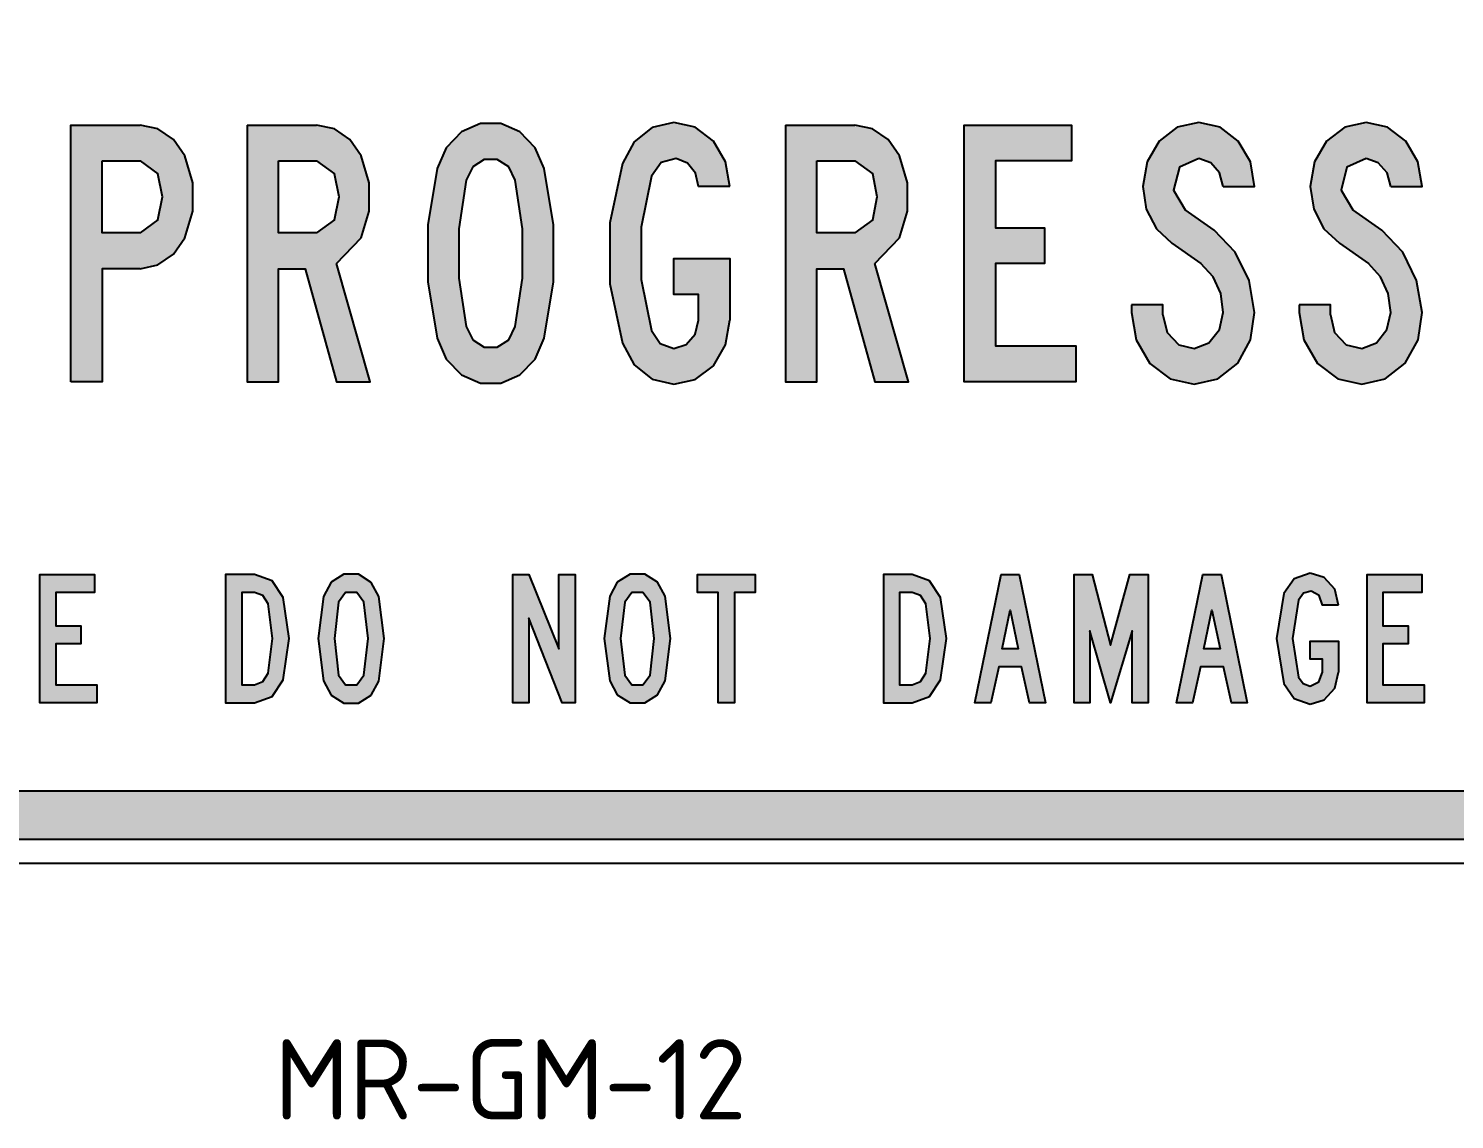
# Model space of a CAD drawing. Header units: millimetres. Extents: x 83 to 303, y 129 to 265.
# Drawn here: x 163.1 to 252, y 128.7 to 196.6 of the extents above; entities that cross this region are included whole.
import ezdxf

# ---------------------------------------------------------------- set-up
doc = ezdxf.new("R2010")
doc.units = ezdxf.units.MM
for name, color, linetype in [('L18', 4, 'Continuous'), ('L25', 1, 'Continuous'), ('L35', 3, 'Continuous'), ('T25', 1, 'Continuous')]:
    doc.layers.add(name, color=color, linetype=linetype)
doc.styles.add('iso', font='iso3098b.shx')

msp = doc.modelspace()

# ---------------------------------------------------------------- hatches: boundary and pattern name
at = {"layer": 'L25'}
h = msp.add_hatch(color=256, dxfattribs=at)
edge = h.paths.add_edge_path(flags=16)
edge.add_line((87.54263046863777, 154.6176129990078), (87.54263046863784, 254.6176129990077))
edge.add_arc((93.04263046863785, 254.6176129990077), 5.500000000000014, 90.00000000000023, 180, ccw=False)
edge.add_line((93.04263046863784, 260.1176129990077), (293.0426304686379, 260.1176129990077))
edge.add_arc((293.0426304686378, 254.6176129990076), 5.500000000000114, 6.252776074688882e-13, 89.99999999999937, ccw=False)
edge.add_line((298.5426304686379, 254.6176129990076), (298.5426304686377, 154.6176129990077))
edge.add_arc((293.0426304686376, 154.6176129990077), 5.500000000000057, 270.0000000000006, 359.9999999999997, ccw=False)
edge.add_line((293.0426304686377, 149.1176129990077), (93.04263046863775, 149.1176129990078))
edge.add_arc((93.04263046863777, 154.6176129990078), 5.500000000000028, 180, 269.9999999999999, ccw=False)
edge = h.paths.add_edge_path()
edge.add_line((84.54263046863777, 154.6176129990078), (84.54263046863784, 254.6176129990077))
edge.add_arc((93.04263046863784, 254.6176129990077), 8.5, 90, 180, ccw=False)
edge.add_line((93.04263046863784, 263.1176129990077), (293.0426304686379, 263.1176129990077))
edge.add_arc((293.0426304686379, 254.6176129990077), 8.5, -2.2737367544323206e-13, 90, ccw=False)
edge.add_line((301.5426304686379, 254.6176129990077), (301.5426304686377, 154.6176129990077))
edge.add_arc((293.0426304686377, 154.6176129990077), 8.5, -90, 0, ccw=False)
edge.add_line((293.0426304686377, 146.1176129990077), (93.04263046863775, 146.1176129990078))
edge.add_arc((93.04263046863775, 154.6176129990077), 8.499999999999972, 179.9999999999998, 270, ccw=False)
h = msp.add_hatch(color=256, dxfattribs=at)
h.paths.add_polyline_path([(221.4384101840446, 174.6375735026327), (221.4384101840446, 190.6321467019333), (228.1245474408174, 190.6321467019333), (228.1245474408174, 188.3937757243138), (223.3870244008072, 188.3937757243138), (223.3870244008072, 184.2357662060174), (226.4512021468688, 184.2357662060174), (226.4512021468688, 181.9973952283978), (223.3870244008072, 181.9973952283978), (223.3870244008072, 176.8759444802522), (228.3998163636315, 176.8759444802522), (228.3998163636315, 174.6375735026327)])
h.paths.add_polyline_path([(193.4623949233115, 178.0784350378084), (193.9115179026396, 181.0991492697414), (193.9115179026396, 184.1705709348246), (193.4623949233115, 187.1912851667577), (193.0567354581118, 188.0170919351998), (192.3468313940124, 188.4879466715923), (191.5210246255702, 188.4879466715923), (190.8111205614709, 188.0170919351998), (190.4054610962712, 187.1912851667577), (189.956338116943, 184.1705709348246), (189.956338116943, 181.0991492697414), (190.4054610962712, 178.0784350378084), (190.8111205614709, 177.2526282693662), (191.5210246255702, 176.7817735329737), (192.3468313940124, 176.7817735329737), (193.0567354581118, 177.2526282693662)], flags=16)
h.paths.add_polyline_path([(195.273374678667, 177.3540431356661), (195.8528882003808, 180.8528560230131), (195.8528882003808, 184.4168641815529), (195.273374678667, 187.9156770688999), (194.7011050759747, 189.2195824927559), (193.7593956031897, 190.1975115606479), (192.5713928836765, 190.7190737301903), (191.2964631359062, 190.7190737301903), (190.1157043354143, 190.1975115606479), (189.166750943608, 189.2195824927559), (188.5944813409156, 187.9156770688999), (188.0149678192018, 184.4168641815529), (188.0149678192018, 180.8528560230131), (188.5944813409156, 177.3540431356661), (189.166750943608, 176.0501377118101), (190.1157043354143, 175.0722086439181), (191.2964631359062, 174.5506464743757), (192.5713928836765, 174.5506464743757), (193.7593956031897, 175.0722086439181), (194.7011050759747, 176.0501377118101)])
h.paths.add_polyline_path([(170.0862682411815, 181.6714188724338), (171.1945878514591, 181.9104682001408), (172.1652730003297, 182.5769087501116), (172.8679331454077, 183.5983013321322), (173.3677635578859, 185.2716466260808), (173.3677635578859, 187.0391628673078), (172.8679331454077, 188.7125081612564), (172.1652730003297, 189.7339007432769), (171.1945878514591, 190.4003412932477), (170.0862682411815, 190.6321467019333), (165.7688925044138, 190.6321467019333), (165.7688925044138, 174.6375735026327), (167.7175067211764, 174.6375735026327), (167.7175067211764, 181.6714188724338)])
h.paths.add_polyline_path([(215.8750803755922, 181.9973952283978), (217.4035472891123, 183.5983013321322), (217.9033777015905, 185.2716466260808), (217.9033777015905, 187.0391628673078), (217.4035472891123, 188.7125081612564), (216.7008871440343, 189.7339007432769), (215.7302019951638, 190.4003412932477), (214.6218823848861, 190.6321467019333), (210.3045066481184, 190.6321467019333), (210.3045066481184, 174.6375735026327), (212.253120864881, 174.6375735026327), (212.253120864881, 181.6714188724338), (213.9264661588296, 181.6714188724338), (215.8750803755922, 174.6375735026327), (217.9613290537618, 174.6375735026327)])
h.paths.add_polyline_path([(215.7374459141852, 184.7138648614312), (214.6218823848861, 183.9170337690748), (212.253120864881, 183.9170337690748), (212.253120864881, 188.3937757243138), (214.6218823848861, 188.3937757243138), (215.7374459141852, 187.5969446319573), (216.0199587560207, 186.1554047466942)], flags=16)
h.paths.add_polyline_path([(206.8274255178357, 186.7928696205794), (204.8788113010731, 186.7928696205794), (204.6977133255375, 187.625920308043), (204.1906389940379, 188.2633851819282), (203.48797884896, 188.5531419427851), (202.5535132951965, 188.2996047770353), (201.9522680164185, 187.437578413486), (201.3148031425333, 184.264741882103), (201.3148031425333, 181.004978322463), (201.9522680164185, 177.83214179108), (202.4955619430251, 177.0135789416593), (203.350344387553, 176.7165782617809), (204.1109558848023, 176.9556275894879), (204.6687376494518, 177.6003363823945), (204.8788113010731, 178.4768505839866), (204.8788113010731, 180.0777566877209), (203.350344387553, 180.0777566877209), (203.350344387553, 182.3161276653404), (206.8274255178357, 182.3161276653404), (206.8274255178357, 178.4768505839866), (206.5666444330645, 176.941139751445), (205.8132768548366, 175.637234327589), (204.6832254874947, 174.7752079640398), (203.350344387553, 174.4782072841614), (202.0029754495684, 174.7896958020826), (200.8729240822265, 175.6951856797604), (200.1485321800843, 177.0353106987235), (199.3661889257707, 180.7297093996489), (199.3661889257707, 184.5400108049171), (200.1485321800843, 188.2344095058425), (200.8729240822265, 189.5745345248056), (202.0029754495684, 190.4800244024834), (203.350344387553, 190.7915129204046), (204.6832254874947, 190.4945122405262), (205.8132768548366, 189.632485876977), (206.5666444330645, 188.328580453121)])
h.paths.add_polyline_path([(182.3284913873853, 181.9973952283978), (183.8642022199268, 183.5983013321322), (184.3567887133836, 185.2716466260808), (184.3567887133836, 187.0391628673078), (183.8642022199268, 188.7125081612564), (183.1615420748489, 189.7339007432769), (182.1908569259783, 190.4003412932477), (181.0752933966792, 190.6321467019333), (176.7651615789329, 190.6321467019333), (176.7651615789329, 174.6375735026327), (178.7137757956955, 174.6375735026327), (178.7137757956955, 181.6714188724338), (180.3798771706227, 181.6714188724338), (182.3284913873853, 174.6375735026327), (184.4219839845763, 174.6375735026327)])
h.paths.add_polyline_path([(182.1908569259783, 184.7138648614312), (181.0752933966792, 183.9170337690748), (178.7137757956955, 183.9170337690748), (178.7137757956955, 188.3937757243138), (181.0752933966792, 188.3937757243138), (182.1908569259783, 187.5969446319573), (182.4806136868351, 186.1554047466942)], flags=16)
h.paths.add_polyline_path([(171.1945878514591, 184.7138648614312), (170.0862682411815, 183.9170337690748), (167.7175067211764, 183.9170337690748), (167.7175067211764, 188.3937757243138), (170.0862682411815, 188.3937757243138), (171.1945878514591, 187.5969446319573), (171.4843446123161, 186.1554047466942)], flags=16)
h.paths.add_polyline_path([(244.2639990205464, 178.7955830209292), (244.2639990205464, 179.4330478948143), (242.3153848037838, 179.4330478948143), (242.3153848037838, 178.9549492394005), (242.6051415646407, 177.2381404313233), (243.4526800901471, 175.7821127080175), (244.720365918896, 174.8114275591469), (246.212613237309, 174.4782072841614), (247.6831287986577, 174.8186714781683), (248.921838951321, 175.7966005460603), (249.7259139626989, 177.2526282693662), (249.9722072094272, 178.9549492394005), (249.6317430154204, 180.9470269702916), (248.7697166518711, 182.7072992924972), (247.4658112280151, 184.0763999875461), (245.6548314726595, 185.3513297353164), (244.9231956514958, 186.5755520499368), (245.2926355215884, 187.9953601781355), (246.4951260791445, 188.5531419427851), (247.241249738351, 188.2851169389924), (247.7917875839791, 187.6548959841287), (248.0235929926646, 186.7928696205794), (249.9722072094272, 186.7928696205794), (249.711426124656, 188.328580453121), (248.9580585464281, 189.632485876977), (247.8280071790862, 190.4945122405262), (246.4951260791445, 190.7915129204046), (245.1550010601813, 190.4945122405262), (244.0249496928394, 189.632485876977), (243.2715821146115, 188.328580453121), (243.0108010298403, 186.7928696205794), (243.228118600483, 185.3947932494449), (243.8583395553468, 184.1705709348246), (244.8217807851959, 183.2723249761682), (246.6327605405515, 181.9973952283978), (247.3861281187794, 181.1788323789771), (247.8642267741933, 180.1284641208709), (248.0235929926646, 178.9549492394005), (247.7845436649577, 177.8828492242299), (247.1325909530296, 177.0642863748092), (246.212613237309, 176.7165782617809), (245.2491720074598, 176.9338958324236), (244.5247801053176, 177.7017512486944)])
h.paths.add_polyline_path([(233.8255117106768, 178.7955830209292), (233.8255117106768, 179.4330478948143), (231.8768974939142, 179.4330478948143), (231.8768974939142, 178.9549492394005), (232.1666542547711, 177.2381404313233), (233.0141927802775, 175.7821127080175), (234.2818786090264, 174.8114275591469), (235.7741259274394, 174.4782072841614), (237.2446414887881, 174.8186714781683), (238.4833516414513, 175.7966005460603), (239.2874266528292, 177.2526282693662), (239.5337198995576, 178.9549492394005), (239.1932557055507, 180.9470269702916), (238.3312293420015, 182.7072992924972), (237.0273239181455, 184.0763999875461), (235.2163441627899, 185.3513297353164), (234.4847083416262, 186.5755520499368), (234.8541482117188, 187.9953601781355), (236.0566387692749, 188.5531419427851), (236.8027624284814, 188.2851169389924), (237.3533002741095, 187.6548959841287), (237.585105682795, 186.7928696205794), (239.5337198995576, 186.7928696205794), (239.2729388147864, 188.328580453121), (238.5195712365584, 189.632485876977), (237.3895198692166, 190.4945122405262), (236.0566387692749, 190.7915129204046), (234.7165137503117, 190.4945122405262), (233.5864623829698, 189.632485876977), (232.8330948047419, 188.328580453121), (232.5723137199707, 186.7928696205794), (232.7896312906134, 185.3947932494449), (233.4198522454771, 184.1705709348246), (234.3832934753263, 183.2723249761682), (236.1942732306819, 181.9973952283978), (236.9476408089098, 181.1788323789771), (237.4257394643237, 180.1284641208709), (237.585105682795, 178.9549492394005), (237.3460563550881, 177.8828492242299), (236.69410364316, 177.0642863748092), (235.7741259274394, 176.7165782617809), (234.8106846975902, 176.9338958324236), (234.086292795448, 177.7017512486944)])
h = msp.add_hatch(color=256, dxfattribs=at)
h.paths.add_polyline_path([(155.0406484336873, 157.9838036723827), (154.0482315277524, 157.9838036723827), (154.5480619402306, 160.388784787495)], flags=16)
h.paths.add_polyline_path([(147.0288739959942, 154.6298691654642), (147.0288739959942, 162.6271557651145), (150.4335159360627, 162.6271557651145), (150.4335159360627, 161.504348316794), (148.0212909019291, 161.504348316794), (148.0212909019291, 159.4253435576458), (149.5787334915348, 159.4253435576458), (149.5787334915348, 158.3097800283468), (148.0212909019291, 158.3097800283468), (148.0212909019291, 155.7454326947633), (150.5711503974697, 155.7454326947633), (150.5711503974697, 154.6298691654642)])
h.paths.add_polyline_path([(141.7045935152487, 154.6298691654642), (141.7045935152487, 162.6271557651145), (142.6970104211836, 162.6271557651145), (142.6970104211836, 155.7454326947633), (145.2541138357457, 155.7454326947633), (145.2541138357457, 154.6298691654642)])
h.paths.add_polyline_path([(137.0902170986027, 161.504348316794), (138.2999515751802, 161.504348316794), (138.8649772588512, 161.1059327706158), (138.8649772588512, 159.6643928853527), (138.2999515751802, 159.2659773391745), (137.0902170986027, 159.2659773391745)], flags=16)
h.paths.add_polyline_path([(176.4174534659046, 155.7526766137846), (177.2070406392397, 155.7526766137846), (177.7430906468249, 155.9555063463845), (178.069067002789, 156.4698245969055), (178.344335925603, 158.6285124652893), (178.069067002789, 160.7944442526946), (177.7430906468249, 161.3087625032156), (177.2070406392397, 161.5115922358154), (176.4174534659046, 161.5115922358154)], flags=16)
h.paths.add_polyline_path([(175.410548721927, 154.6298691654642), (177.2070406392397, 154.6298691654642), (178.3081163304959, 155.0282847116424), (179.0035325565524, 156.0714090507272), (179.3802163456664, 158.6285124652893), (179.0035325565524, 161.1928597988728), (178.3153602495173, 162.2359841379577), (177.2070406392397, 162.6343996841359), (175.410548721927, 162.6343996841359)])
h.paths.add_polyline_path([(163.8420100447155, 154.6298691654642), (163.8420100447155, 162.6271557651145), (167.2466519847839, 162.6271557651145), (167.2466519847839, 161.504348316794), (164.8344269506503, 161.504348316794), (164.8344269506503, 159.4253435576458), (166.3991134592775, 159.4253435576458), (166.3991134592775, 158.3097800283468), (164.8344269506503, 158.3097800283468), (164.8344269506503, 155.7454326947633), (167.3915303652124, 155.7454326947633), (167.3915303652124, 154.6298691654642)])
h.paths.add_polyline_path([(152.3459105577182, 154.6298691654642), (153.9830362565596, 162.6271557651145), (155.1130876239015, 162.6271557651145), (156.750213322743, 154.6298691654642), (155.7505524977867, 154.6298691654642), (155.25796600433, 156.8682401430837), (153.8381578761312, 156.8682401430837), (153.338327463653, 154.6298691654642)])
h.paths.add_polyline_path([(201.8725849071828, 156.3539218925627), (202.1261220729326, 158.6357563843108), (201.8725849071828, 160.9103469570374), (201.4234619278546, 161.504348316794), (200.7280457017981, 161.504348316794), (200.2861666414913, 160.9103469570374), (200.0253855567201, 158.6357563843108), (200.2861666414913, 156.3539218925627), (200.7280457017981, 155.7599205328061), (201.4234619278546, 155.7599205328061)], flags=16)
h.paths.add_polyline_path([(202.8070504609463, 155.9917259414916), (203.1402707359317, 158.6357563843108), (202.8070504609463, 161.2725429081085), (202.3361957245538, 162.1418131906792), (201.5321207131759, 162.6416436031573), (200.6193869164767, 162.6416436031573), (199.8225558241203, 162.1418131906792), (199.3517010877278, 161.2725429081085), (199.011236893721, 158.6357563843108), (199.3517010877278, 155.9917259414916), (199.8225558241203, 155.1224556589209), (200.6193869164767, 154.6226252464428), (201.5321207131759, 154.6226252464428), (202.3361957245538, 155.1224556589209)])
h.paths.add_polyline_path([(193.3030287048402, 154.6298691654642), (193.3030287048402, 162.6343996841359), (194.3099334488179, 162.6343996841359), (196.1788645563448, 157.9910475914042), (196.1788645563448, 162.6343996841359), (197.193013219344, 162.6343996841359), (197.193013219344, 154.6298691654642), (196.3961821269875, 154.6298691654642), (194.3099334488179, 159.9106861320811), (194.3099334488179, 154.6298691654642)])
h.paths.add_polyline_path([(184.0308123574195, 156.3466779735413), (184.2915934421908, 158.6285124652893), (184.0308123574195, 160.9103469570374), (183.5889332971128, 161.504348316794), (182.8935170710562, 161.504348316794), (182.4516380107495, 160.9103469570374), (182.1908569259783, 158.6285124652893), (182.4516380107495, 156.3466779735413), (182.8935170710562, 155.7526766137846), (183.5889332971128, 155.7526766137846)], flags=16)
h.paths.add_polyline_path([(184.965277911183, 155.9844820224702), (185.2984981861685, 158.6285124652893), (184.965277911183, 161.2652989890871), (184.4944231747906, 162.1345692716577), (183.6975920824341, 162.6416436031573), (182.7848582857349, 162.6416436031573), (181.9880271933784, 162.1418131906792), (181.517172456986, 161.2652989890871), (181.1839521820006, 158.6285124652893), (181.517172456986, 155.9917259414916), (181.9880271933784, 155.1152117398995), (182.7848582857349, 154.6153813274213), (183.6975920824341, 154.6153813274213), (184.4944231747906, 155.1152117398995)])
h.paths.add_polyline_path([(228.2839136592887, 154.6298691654642), (228.2839136592887, 162.6343996841359), (229.421208945652, 162.6343996841359), (230.5585042320153, 158.2300969191111), (231.7682387085928, 162.6343996841359), (232.9055339949561, 162.6343996841359), (232.9055339949561, 154.6298691654642), (231.9058731699999, 154.6298691654642), (231.9058731699999, 159.1138550397246), (230.5585042320153, 154.6298691654642), (229.2763305652236, 159.1138550397246), (229.2763305652236, 154.6298691654642)])
h.paths.add_polyline_path([(224.7995886099845, 157.9910475914042), (223.8071717040497, 157.9910475914042), (224.3070021165278, 160.3960287065164)], flags=16)
h.paths.add_polyline_path([(222.097606814994, 154.6298691654642), (223.7347325138354, 162.6343996841359), (224.8720278001988, 162.6343996841359), (226.5091534990402, 154.6298691654642), (225.5094926740839, 154.6298691654642), (225.0169061806272, 156.8754840621051), (223.589854133407, 156.8754840621051), (223.0972676399503, 154.6298691654642)])
h.paths.add_polyline_path([(217.4107912081337, 155.7526766137846), (218.1931344624473, 155.7526766137846), (218.7219405510112, 155.9555063463845), (219.0479169069752, 156.4698245969055), (219.3159419107678, 158.6357563843108), (219.0479169069752, 160.7944442526946), (218.7219405510112, 161.3087625032156), (218.1931344624473, 161.5115922358154), (217.4107912081337, 161.5115922358154)], flags=16)
h.paths.add_polyline_path([(216.4183743021989, 154.6298691654642), (218.1931344624473, 154.6298691654642), (219.2869662346821, 155.0282847116424), (219.9678946226958, 156.0714090507272), (220.3445784118098, 158.6357563843108), (219.9678946226958, 161.1928597988728), (219.2869662346821, 162.2359841379577), (218.1931344624473, 162.6343996841359), (216.4183743021989, 162.6343996841359)])
h.paths.add_polyline_path([(206.1175214537363, 154.6298691654642), (206.1175214537363, 161.5115922358154), (204.8208599489017, 161.5115922358154), (204.8208599489017, 162.6343996841359), (208.4210877025486, 162.6343996841359), (208.4210877025486, 161.5115922358154), (207.124426197714, 161.5115922358154), (207.124426197714, 154.6298691654642)])
h.paths.add_polyline_path([(246.5458335122944, 154.6298691654642), (246.5458335122944, 162.6343996841359), (249.9577193713843, 162.6343996841359), (249.9577193713843, 161.5115922358154), (247.5382504182293, 161.5115922358154), (247.5382504182293, 159.4325874766672), (249.1029369268565, 159.4325874766672), (249.1029369268565, 158.3097800283468), (247.5382504182293, 158.3097800283468), (247.5382504182293, 155.7526766137846), (250.1025977518128, 155.7526766137846), (250.1025977518128, 154.6298691654642)])
h.paths.add_polyline_path([(237.3822759501952, 157.9910475914042), (236.3826151252389, 157.9910475914042), (236.882445537717, 160.3960287065164)], flags=16)
h.paths.add_polyline_path([(234.6802941552046, 154.6298691654642), (236.3101759350247, 162.6343996841359), (237.447471221388, 162.6343996841359), (239.0845969202294, 154.6298691654642), (238.0921800142945, 154.6298691654642), (237.5923496018164, 156.8754840621051), (236.1725414736176, 156.8754840621051), (235.6727110611395, 154.6298691654642)])
h.paths.add_polyline_path([(138.2999515751802, 158.1504138098755), (137.0902170986027, 158.1504138098755), (137.0902170986027, 154.6298691654642), (136.0978001926678, 154.6298691654642), (136.0978001926678, 162.6271557651145), (138.2999515751802, 162.6271557651145), (139.1257583436224, 162.3663746803433), (139.719759703379, 161.6637145352653), (140.0022725452145, 160.388784787495), (139.719759703379, 159.1066111207032), (139.1257583436224, 158.4039509756252)])
h.paths.add_polyline_path([(159.5173903889263, 156.7088739246124), (159.5173903889263, 157.027606361555), (158.5177295639701, 157.027606361555), (158.5177295639701, 156.788557033848), (158.7857545677627, 155.6657495855276), (159.5101464699049, 154.8399428170854), (160.5098072948612, 154.5501860562285), (161.4877363627532, 154.8471867361069), (162.1903965078311, 155.672993504549), (162.4222019165167, 156.788557033848), (162.0600059654455, 158.2445847571539), (161.1472721687464, 159.3456604484101), (160.2272944530257, 159.9831253222953), (159.8506106639117, 160.5988584391162), (160.0389525584687, 161.3087625032156), (160.6474417562682, 161.5840314260297), (161.1907356828749, 161.316006422237), (161.4297850105818, 160.7075172244375), (162.4222019165167, 160.7075172244375), (162.1903965078311, 161.7071780493938), (161.5384437959031, 162.4388138705575), (160.6474417562682, 162.7068388743501), (159.7636836356546, 162.4388138705575), (159.1117309237266, 161.7071780493938), (158.8726815960197, 160.7075172244375), (159.1189748427481, 159.686124642417), (159.7999032307618, 158.9472449022319), (160.7198809464824, 158.3097800283468), (161.2486870350462, 157.6505833973973), (161.4297850105818, 156.788557033848), (161.1617600067892, 156.0207016175773), (160.5098072948612, 155.6657495855276), (159.8071471497832, 155.9410185083416)])
h.paths.add_polyline_path([(244.771073352046, 160.714761143459), (243.7714125270897, 160.714761143459), (243.5685827944899, 161.3087625032156), (243.0615084629903, 161.5912753450511), (242.5906537265978, 161.4681287216869), (242.2791652086767, 161.0334935804015), (241.9097253385841, 158.6357563843108), (242.2791652086767, 156.2307752691985), (242.5544341314907, 155.8251158039989), (242.9963131917975, 155.672993504549), (243.5468510374256, 155.9337745893202), (243.7714125270897, 156.5495077061411), (243.7714125270897, 157.353582717519), (242.9963131917975, 157.353582717519), (242.9963131917975, 158.469146246818), (244.771073352046, 158.469146246818), (244.771073352046, 156.5495077061411), (244.532024024339, 155.5498468811848), (243.880071312411, 154.8182110600212), (242.9963131917975, 154.5501860562285), (241.9966523668412, 154.9051380882782), (241.359187492956, 155.8323597230203), (240.9100645136278, 158.6357563843108), (241.359187492956, 161.4319091265798), (241.9966523668412, 162.3591307613218), (242.9963131917975, 162.7140827933715), (243.880071312411, 162.4460577895789), (244.532024024339, 161.7144219684153)])

# ---------------------------------------------------------------- linework, layer by layer
at = {"layer": 'L18'}
for points in [[(84.54263046863777, 154.6176129990078), (84.54263046863784, 254.6176129990077, -0.4142135623730951), (93.04263046863784, 263.1176129990077), (293.0426304686379, 263.1176129990077, -0.414213562373098), (301.5426304686379, 254.6176129990077), (301.5426304686377, 154.6176129990077, -0.4142135623730951), (293.0426304686377, 146.1176129990077), (93.04263046863775, 146.1176129990078, -0.4142135623730951)], [(87.54263046863777, 154.6176129990078), (87.54263046863784, 254.6176129990077, -0.4142135623730935), (93.04263046863784, 260.1176129990077), (293.0426304686379, 260.1176129990077, -0.414213562373089), (298.5426304686379, 254.6176129990076), (298.5426304686377, 154.6176129990077, -0.4142135623730905), (293.0426304686377, 149.1176129990077), (93.04263046863775, 149.1176129990078, -0.4142135623730943)]]:
    msp.add_lwpolyline(points, format="xyb", close=True, dxfattribs=at)
for points in [[(165.7688925044138, 174.6375735026327), (165.7688925044138, 190.6321467019333), (170.0862682411815, 190.6321467019333)], [(172.8679331454077, 188.7125081612564), (172.1652730003297, 189.7339007432769), (171.1945878514591, 190.4003412932477), (170.0862682411815, 190.6321467019333)], [(176.7651615789329, 190.6321467019333), (176.7651615789329, 174.6375735026327), (178.7137757956955, 174.6375735026327), (178.7137757956955, 181.6714188724338), (180.3798771706227, 181.6714188724338), (182.3284913873853, 174.6375735026327), (184.4219839845763, 174.6375735026327), (182.3284913873853, 181.9973952283978)], [(176.7651615789329, 190.6321467019333), (181.0752933966792, 190.6321467019333)], [(183.8642022199268, 188.7125081612564), (183.1615420748489, 189.7339007432769), (182.1908569259783, 190.4003412932477), (181.0752933966792, 190.6321467019333)], [(195.273374678667, 177.3540431356661), (195.8528882003808, 180.8528560230131), (195.8528882003808, 184.4168641815529), (195.273374678667, 187.9156770688999), (194.7011050759747, 189.2195824927559), (193.7593956031897, 190.1975115606479), (192.5713928836765, 190.7190737301903), (191.2964631359062, 190.7190737301903), (190.1157043354143, 190.1975115606479), (189.166750943608, 189.2195824927559), (188.5944813409156, 187.9156770688999), (188.0149678192018, 184.4168641815529), (188.0149678192018, 180.8528560230131), (188.5944813409156, 177.3540431356661), (189.166750943608, 176.0501377118101), (190.1157043354143, 175.0722086439181), (191.2964631359062, 174.5506464743757), (192.5713928836765, 174.5506464743757), (193.7593956031897, 175.0722086439181), (194.7011050759747, 176.0501377118101), (195.273374678667, 177.3540431356661), (195.273374678667, 177.3540431356661)], [(203.350344387553, 190.7915129204046), (202.0029754495684, 190.4800244024834), (200.8729240822265, 189.5745345248056), (200.1485321800843, 188.2344095058425)], [(206.8274255178357, 186.7928696205794), (206.5666444330645, 188.328580453121), (205.8132768548366, 189.632485876977), (204.6832254874947, 190.4945122405262), (203.350344387553, 190.7915129204046)], [(210.3045066481184, 190.6321467019333), (210.3045066481184, 174.6375735026327), (212.253120864881, 174.6375735026327), (212.253120864881, 181.6714188724338), (213.9264661588296, 181.6714188724338), (215.8750803755922, 174.6375735026327), (217.9613290537618, 174.6375735026327), (215.8750803755922, 181.9973952283978)], [(210.3045066481184, 190.6321467019333), (214.6218823848861, 190.6321467019333)], [(217.4035472891123, 188.7125081612564), (216.7008871440343, 189.7339007432769), (215.7302019951638, 190.4003412932477), (214.6218823848861, 190.6321467019333)], [(221.4384101840446, 174.6375735026327), (221.4384101840446, 190.6321467019333), (228.1245474408174, 190.6321467019333), (228.1245474408174, 188.3937757243138), (223.3870244008072, 188.3937757243138), (223.3870244008072, 184.2357662060174), (226.4512021468688, 184.2357662060174), (226.4512021468688, 181.9973952283978), (223.3870244008072, 181.9973952283978), (223.3870244008072, 176.8759444802522), (228.3998163636315, 176.8759444802522), (228.3998163636315, 174.6375735026327), (221.4384101840446, 174.6375735026327), (221.4384101840446, 174.6375735026327)], [(237.585105682795, 186.7928696205794), (239.5337198995576, 186.7928696205794), (239.2729388147864, 188.328580453121), (238.5195712365584, 189.632485876977), (237.3895198692166, 190.4945122405262), (236.0566387692749, 190.7915129204046), (234.7165137503117, 190.4945122405262), (233.5864623829698, 189.632485876977), (232.8330948047419, 188.328580453121), (232.5723137199707, 186.7928696205794), (232.7896312906134, 185.3947932494449), (233.4198522454771, 184.1705709348246), (234.3832934753263, 183.2723249761682), (236.1942732306819, 181.9973952283978)], [(248.0235929926646, 186.7928696205794), (249.9722072094272, 186.7928696205794), (249.711426124656, 188.328580453121), (248.9580585464281, 189.632485876977), (247.8280071790862, 190.4945122405262), (246.4951260791445, 190.7915129204046), (245.1550010601813, 190.4945122405262), (244.0249496928394, 189.632485876977), (243.2715821146115, 188.328580453121), (243.0108010298403, 186.7928696205794), (243.228118600483, 185.3947932494449), (243.8583395553468, 184.1705709348246), (244.8217807851959, 183.2723249761682), (246.6327605405515, 181.9973952283978)], [(167.7175067211764, 188.3937757243138), (170.0862682411815, 188.3937757243138), (171.1945878514591, 187.5969446319573)], [(171.1945878514591, 184.7138648614312), (170.0862682411815, 183.9170337690748), (167.7175067211764, 183.9170337690748), (167.7175067211764, 188.3937757243138)], [(172.8679331454077, 183.5983013321322), (173.3677635578859, 185.2716466260808), (173.3677635578859, 187.0391628673078), (172.8679331454077, 188.7125081612564)], [(178.7137757956955, 188.3937757243138), (181.0752933966792, 188.3937757243138), (182.1908569259783, 187.5969446319573)], [(182.1908569259783, 184.7138648614312), (181.0752933966792, 183.9170337690748), (178.7137757956955, 183.9170337690748), (178.7137757956955, 188.3937757243138)], [(183.8642022199268, 183.5983013321322), (184.3567887133836, 185.2716466260808), (184.3567887133836, 187.0391628673078), (183.8642022199268, 188.7125081612564)], [(193.4623949233115, 178.0784350378084), (193.9115179026396, 181.0991492697414), (193.9115179026396, 184.1705709348246), (193.4623949233115, 187.1912851667577), (193.0567354581118, 188.0170919351998), (192.3468313940124, 188.4879466715923), (191.5210246255702, 188.4879466715923), (190.8111205614709, 188.0170919351998), (190.4054610962712, 187.1912851667577), (189.956338116943, 184.1705709348246), (189.956338116943, 181.0991492697414), (190.4054610962712, 178.0784350378084), (190.8111205614709, 177.2526282693662), (191.5210246255702, 176.7817735329737), (192.3468313940124, 176.7817735329737), (193.0567354581118, 177.2526282693662), (193.4623949233115, 178.0784350378084), (193.4623949233115, 178.0784350378084)], [(206.8274255178357, 186.7928696205794), (204.8788113010731, 186.7928696205794), (204.6977133255375, 187.625920308043), (204.1906389940379, 188.2633851819282), (203.48797884896, 188.5531419427851), (202.5535132951965, 188.2996047770353), (201.9522680164185, 187.437578413486), (201.3148031425333, 184.264741882103), (201.3148031425333, 181.004978322463), (201.9522680164185, 177.83214179108), (202.4955619430251, 177.0135789416593), (203.350344387553, 176.7165782617809), (204.1109558848023, 176.9556275894879), (204.6687376494518, 177.6003363823945), (204.8788113010731, 178.4768505839866)], [(212.253120864881, 188.3937757243138), (214.6218823848861, 188.3937757243138), (215.7374459141852, 187.5969446319573)], [(215.7374459141852, 184.7138648614312), (214.6218823848861, 183.9170337690748), (212.253120864881, 183.9170337690748), (212.253120864881, 188.3937757243138)], [(217.4035472891123, 183.5983013321322), (217.9033777015905, 185.2716466260808), (217.9033777015905, 187.0391628673078), (217.4035472891123, 188.7125081612564)], [(236.0566387692749, 188.5531419427851), (234.8541482117188, 187.9953601781355), (234.4847083416262, 186.5755520499368), (235.2163441627899, 185.3513297353164)], [(237.585105682795, 186.7928696205794), (237.3533002741095, 187.6548959841287), (236.8027624284814, 188.2851169389924), (236.0566387692749, 188.5531419427851)], [(246.4951260791445, 188.5531419427851), (245.2926355215884, 187.9953601781355), (244.9231956514958, 186.5755520499368), (245.6548314726595, 185.3513297353164)], [(248.0235929926646, 186.7928696205794), (247.7917875839791, 187.6548959841287), (247.241249738351, 188.2851169389924), (246.4951260791445, 188.5531419427851)], [(171.1945878514591, 184.7138648614312), (171.4843446123161, 186.1554047466942), (171.1945878514591, 187.5969446319573)], [(182.1908569259783, 184.7138648614312), (182.4806136868351, 186.1554047466942), (182.1908569259783, 187.5969446319573)], [(200.1485321800843, 188.2344095058425), (199.3661889257707, 184.5400108049171), (199.3661889257707, 180.7297093996489), (200.1485321800843, 177.0353106987235)], [(215.7374459141852, 184.7138648614312), (216.0199587560207, 186.1554047466942), (215.7374459141852, 187.5969446319573)], [(231.8768974939142, 179.4330478948143), (231.8768974939142, 178.9549492394005), (232.1666542547711, 177.2381404313233), (233.0141927802775, 175.7821127080175), (234.2818786090264, 174.8114275591469), (235.7741259274394, 174.4782072841614), (237.2446414887881, 174.8186714781683), (238.4833516414513, 175.7966005460603), (239.2874266528292, 177.2526282693662), (239.5337198995576, 178.9549492394005), (239.1932557055507, 180.9470269702916), (238.3312293420015, 182.7072992924972), (237.0273239181455, 184.0763999875461), (235.2163441627899, 185.3513297353164)], [(242.3153848037838, 179.4330478948143), (242.3153848037838, 178.9549492394005), (242.6051415646407, 177.2381404313233), (243.4526800901471, 175.7821127080175), (244.720365918896, 174.8114275591469), (246.212613237309, 174.4782072841614), (247.6831287986577, 174.8186714781683), (248.921838951321, 175.7966005460603), (249.7259139626989, 177.2526282693662), (249.9722072094272, 178.9549492394005), (249.6317430154204, 180.9470269702916), (248.7697166518711, 182.7072992924972), (247.4658112280151, 184.0763999875461), (245.6548314726595, 185.3513297353164)], [(170.0862682411815, 181.6714188724338), (171.1945878514591, 181.9104682001408), (172.1652730003297, 182.5769087501116), (172.8679331454077, 183.5983013321322)], [(182.3284913873853, 181.9973952283978), (183.8642022199268, 183.5983013321322)], [(215.8750803755922, 181.9973952283978), (217.4035472891123, 183.5983013321322)], [(204.8788113010731, 178.4768505839866), (204.8788113010731, 180.0777566877209), (203.350344387553, 180.0777566877209), (203.350344387553, 182.3161276653404), (206.8274255178357, 182.3161276653404), (206.8274255178357, 178.4768505839866)], [(170.0862682411815, 181.6714188724338), (167.7175067211764, 181.6714188724338), (167.7175067211764, 174.6375735026327), (165.7688925044138, 174.6375735026327)], [(237.585105682795, 178.9549492394005), (237.4257394643237, 180.1284641208709), (236.9476408089098, 181.1788323789771), (236.1942732306819, 181.9973952283978)], [(248.0235929926646, 178.9549492394005), (247.8642267741933, 180.1284641208709), (247.3861281187794, 181.1788323789771), (246.6327605405515, 181.9973952283978)], [(233.8255117106768, 178.7955830209292), (233.8255117106768, 179.4330478948143), (231.8768974939142, 179.4330478948143)], [(233.8255117106768, 178.7955830209292), (234.086292795448, 177.7017512486944), (234.8106846975902, 176.9338958324236), (235.7741259274394, 176.7165782617809)], [(235.7741259274394, 176.7165782617809), (236.69410364316, 177.0642863748092), (237.3460563550881, 177.8828492242299), (237.585105682795, 178.9549492394005)], [(244.2639990205464, 178.7955830209292), (244.2639990205464, 179.4330478948143), (242.3153848037838, 179.4330478948143)], [(244.2639990205464, 178.7955830209292), (244.5247801053176, 177.7017512486944), (245.2491720074598, 176.9338958324236), (246.212613237309, 176.7165782617809)], [(246.212613237309, 176.7165782617809), (247.1325909530296, 177.0642863748092), (247.7845436649577, 177.8828492242299), (248.0235929926646, 178.9549492394005)], [(203.350344387553, 174.4782072841614), (204.6832254874947, 174.7752079640398), (205.8132768548366, 175.637234327589), (206.5666444330645, 176.941139751445), (206.8274255178357, 178.4768505839866)], [(200.1485321800843, 177.0353106987235), (200.8729240822265, 175.6951856797604), (202.0029754495684, 174.7896958020826), (203.350344387553, 174.4782072841614)], [(163.8420100447155, 154.6298691654642), (163.8420100447155, 162.6271557651145), (167.2466519847839, 162.6271557651145), (167.2466519847839, 161.504348316794), (164.8344269506503, 161.504348316794), (164.8344269506503, 159.4253435576458), (166.3991134592775, 159.4253435576458), (166.3991134592775, 158.3097800283468), (164.8344269506503, 158.3097800283468), (164.8344269506503, 155.7454326947633), (167.3915303652124, 155.7454326947633), (167.3915303652124, 154.6298691654642), (163.8420100447155, 154.6298691654642), (163.8420100447155, 154.6298691654642)], [(175.410548721927, 154.6298691654642), (177.2070406392397, 154.6298691654642), (178.3081163304959, 155.0282847116424), (179.0035325565524, 156.0714090507272), (179.3802163456664, 158.6285124652893), (179.0035325565524, 161.1928597988728), (178.3153602495173, 162.2359841379577), (177.2070406392397, 162.6343996841359), (175.410548721927, 162.6343996841359), (175.410548721927, 154.6298691654642), (175.410548721927, 154.6298691654642)], [(184.965277911183, 155.9844820224702), (185.2984981861685, 158.6285124652893), (184.965277911183, 161.2652989890871), (184.4944231747906, 162.1345692716577), (183.6975920824341, 162.6416436031573), (182.7848582857349, 162.6416436031573), (181.9880271933784, 162.1418131906792), (181.517172456986, 161.2652989890871), (181.1839521820006, 158.6285124652893), (181.517172456986, 155.9917259414916), (181.9880271933784, 155.1152117398995), (182.7848582857349, 154.6153813274213), (183.6975920824341, 154.6153813274213), (184.4944231747906, 155.1152117398995), (184.965277911183, 155.9844820224702), (184.965277911183, 155.9844820224702)], [(193.3030287048402, 154.6298691654642), (193.3030287048402, 162.6343996841359), (194.3099334488179, 162.6343996841359), (196.1788645563448, 157.9910475914042), (196.1788645563448, 162.6343996841359), (197.193013219344, 162.6343996841359), (197.193013219344, 154.6298691654642), (196.3961821269875, 154.6298691654642), (194.3099334488179, 159.9106861320811), (194.3099334488179, 154.6298691654642), (193.3030287048402, 154.6298691654642), (193.3030287048402, 154.6298691654642)], [(202.8070504609463, 155.9917259414916), (203.1402707359317, 158.6357563843108), (202.8070504609463, 161.2725429081085), (202.3361957245538, 162.1418131906792), (201.5321207131759, 162.6416436031573), (200.6193869164767, 162.6416436031573), (199.8225558241203, 162.1418131906792), (199.3517010877278, 161.2725429081085), (199.011236893721, 158.6357563843108), (199.3517010877278, 155.9917259414916), (199.8225558241203, 155.1224556589209), (200.6193869164767, 154.6226252464428), (201.5321207131759, 154.6226252464428), (202.3361957245538, 155.1224556589209), (202.8070504609463, 155.9917259414916), (202.8070504609463, 155.9917259414916)], [(206.1175214537363, 154.6298691654642), (206.1175214537363, 161.5115922358154), (204.8208599489017, 161.5115922358154), (204.8208599489017, 162.6343996841359), (208.4210877025486, 162.6343996841359), (208.4210877025486, 161.5115922358154), (207.124426197714, 161.5115922358154), (207.124426197714, 154.6298691654642), (206.1175214537363, 154.6298691654642), (206.1175214537363, 154.6298691654642)], [(216.4183743021989, 154.6298691654642), (218.1931344624473, 154.6298691654642), (219.2869662346821, 155.0282847116424), (219.9678946226958, 156.0714090507272), (220.3445784118098, 158.6357563843108), (219.9678946226958, 161.1928597988728), (219.2869662346821, 162.2359841379577), (218.1931344624473, 162.6343996841359), (216.4183743021989, 162.6343996841359), (216.4183743021989, 154.6298691654642), (216.4183743021989, 154.6298691654642)], [(222.097606814994, 154.6298691654642), (223.7347325138354, 162.6343996841359), (224.8720278001988, 162.6343996841359), (226.5091534990402, 154.6298691654642), (225.5094926740839, 154.6298691654642), (225.0169061806272, 156.8754840621051), (223.589854133407, 156.8754840621051), (223.0972676399503, 154.6298691654642), (222.097606814994, 154.6298691654642), (222.097606814994, 154.6298691654642)], [(228.2839136592887, 154.6298691654642), (228.2839136592887, 162.6343996841359), (229.421208945652, 162.6343996841359), (230.5585042320153, 158.2300969191111), (231.7682387085928, 162.6343996841359), (232.9055339949561, 162.6343996841359), (232.9055339949561, 154.6298691654642), (231.9058731699999, 154.6298691654642), (231.9058731699999, 159.1138550397246), (230.5585042320153, 154.6298691654642), (229.2763305652236, 159.1138550397246), (229.2763305652236, 154.6298691654642), (228.2839136592887, 154.6298691654642), (228.2839136592887, 154.6298691654642)], [(234.6802941552046, 154.6298691654642), (236.3101759350247, 162.6343996841359), (237.447471221388, 162.6343996841359), (239.0845969202294, 154.6298691654642), (238.0921800142945, 154.6298691654642), (237.5923496018164, 156.8754840621051), (236.1725414736176, 156.8754840621051), (235.6727110611395, 154.6298691654642), (234.6802941552046, 154.6298691654642), (234.6802941552046, 154.6298691654642)], [(242.9963131917975, 162.7140827933715), (241.9966523668412, 162.3591307613218), (241.359187492956, 161.4319091265798)], [(244.771073352046, 160.714761143459), (244.532024024339, 161.7144219684153), (243.880071312411, 162.4460577895789), (242.9963131917975, 162.7140827933715)], [(246.5458335122944, 154.6298691654642), (246.5458335122944, 162.6343996841359), (249.9577193713843, 162.6343996841359), (249.9577193713843, 161.5115922358154), (247.5382504182293, 161.5115922358154), (247.5382504182293, 159.4325874766672), (249.1029369268565, 159.4325874766672), (249.1029369268565, 158.3097800283468), (247.5382504182293, 158.3097800283468), (247.5382504182293, 155.7526766137846), (250.1025977518128, 155.7526766137846), (250.1025977518128, 154.6298691654642), (246.5458335122944, 154.6298691654642), (246.5458335122944, 154.6298691654642)], [(176.4174534659046, 155.7526766137846), (177.2070406392397, 155.7526766137846), (177.7430906468249, 155.9555063463845), (178.069067002789, 156.4698245969055), (178.344335925603, 158.6285124652893), (178.069067002789, 160.7944442526946), (177.7430906468249, 161.3087625032156), (177.2070406392397, 161.5115922358154), (176.4174534659046, 161.5115922358154), (176.4174534659046, 155.7526766137846), (176.4174534659046, 155.7526766137846)], [(184.0308123574195, 156.3466779735413), (184.2915934421908, 158.6285124652893), (184.0308123574195, 160.9103469570374), (183.5889332971128, 161.504348316794), (182.8935170710562, 161.504348316794), (182.4516380107495, 160.9103469570374), (182.1908569259783, 158.6285124652893), (182.4516380107495, 156.3466779735413), (182.8935170710562, 155.7526766137846), (183.5889332971128, 155.7526766137846), (184.0308123574195, 156.3466779735413), (184.0308123574195, 156.3466779735413)], [(201.8725849071828, 156.3539218925627), (202.1261220729326, 158.6357563843108), (201.8725849071828, 160.9103469570374), (201.4234619278546, 161.504348316794), (200.7280457017981, 161.504348316794), (200.2861666414913, 160.9103469570374), (200.0253855567201, 158.6357563843108), (200.2861666414913, 156.3539218925627), (200.7280457017981, 155.7599205328061), (201.4234619278546, 155.7599205328061), (201.8725849071828, 156.3539218925627), (201.8725849071828, 156.3539218925627)], [(217.4107912081337, 155.7526766137846), (218.1931344624473, 155.7526766137846), (218.7219405510112, 155.9555063463845), (219.0479169069752, 156.4698245969055), (219.3159419107678, 158.6357563843108), (219.0479169069752, 160.7944442526946), (218.7219405510112, 161.3087625032156), (218.1931344624473, 161.5115922358154), (217.4107912081337, 161.5115922358154), (217.4107912081337, 155.7526766137846), (217.4107912081337, 155.7526766137846)], [(241.359187492956, 161.4319091265798), (240.9100645136278, 158.6357563843108), (241.359187492956, 155.8323597230203)], [(244.771073352046, 160.714761143459), (243.7714125270897, 160.714761143459), (243.5685827944899, 161.3087625032156), (243.0615084629903, 161.5912753450511), (242.5906537265978, 161.4681287216869), (242.2791652086767, 161.0334935804015), (241.9097253385841, 158.6357563843108), (242.2791652086767, 156.2307752691985), (242.5544341314907, 155.8251158039989), (242.9963131917975, 155.672993504549), (243.5468510374256, 155.9337745893202), (243.7714125270897, 156.5495077061411)], [(224.7995886099845, 157.9910475914042), (223.8071717040497, 157.9910475914042), (224.3070021165278, 160.3960287065164), (224.7995886099845, 157.9910475914042), (224.7995886099845, 157.9910475914042)], [(237.3822759501952, 157.9910475914042), (236.3826151252389, 157.9910475914042), (236.882445537717, 160.3960287065164), (237.3822759501952, 157.9910475914042), (237.3822759501952, 157.9910475914042)], [(243.7714125270897, 156.5495077061411), (243.7714125270897, 157.353582717519), (242.9963131917975, 157.353582717519), (242.9963131917975, 158.469146246818), (244.771073352046, 158.469146246818), (244.771073352046, 156.5495077061411)], [(242.9963131917975, 154.5501860562285), (243.880071312411, 154.8182110600212), (244.532024024339, 155.5498468811848), (244.771073352046, 156.5495077061411)], [(241.359187492956, 155.8323597230203), (241.9966523668412, 154.9051380882782), (242.9963131917975, 154.5501860562285)]]:
    msp.add_lwpolyline(points, dxfattribs=at)
at = {"layer": 'L35'}
msp.add_lwpolyline([(83.04263046863777, 154.6176129990078), (83.04263046863784, 254.6176129990077, -0.4142135623730948), (93.04263046863784, 264.6176129990077), (293.0426304686379, 264.6176129990077, -0.4142135623730955), (303.0426304686379, 254.6176129990077), (303.0426304686377, 154.6176129990077, -0.4142135623730945), (293.0426304686377, 144.6176129990077), (93.04263046863777, 144.6176129990078, -0.4142135623730953)], format="xyb", close=True, dxfattribs=at)

# ---------------------------------------------------------------- texts
at = {"layer": 'T25', "color": 3, "style": 'iso'}
msp.add_text('               MR-GM-12', height=5, dxfattribs=at).set_placement((132.9273850626007, 128.670144777939))

doc.saveas('drawing.dxf')
